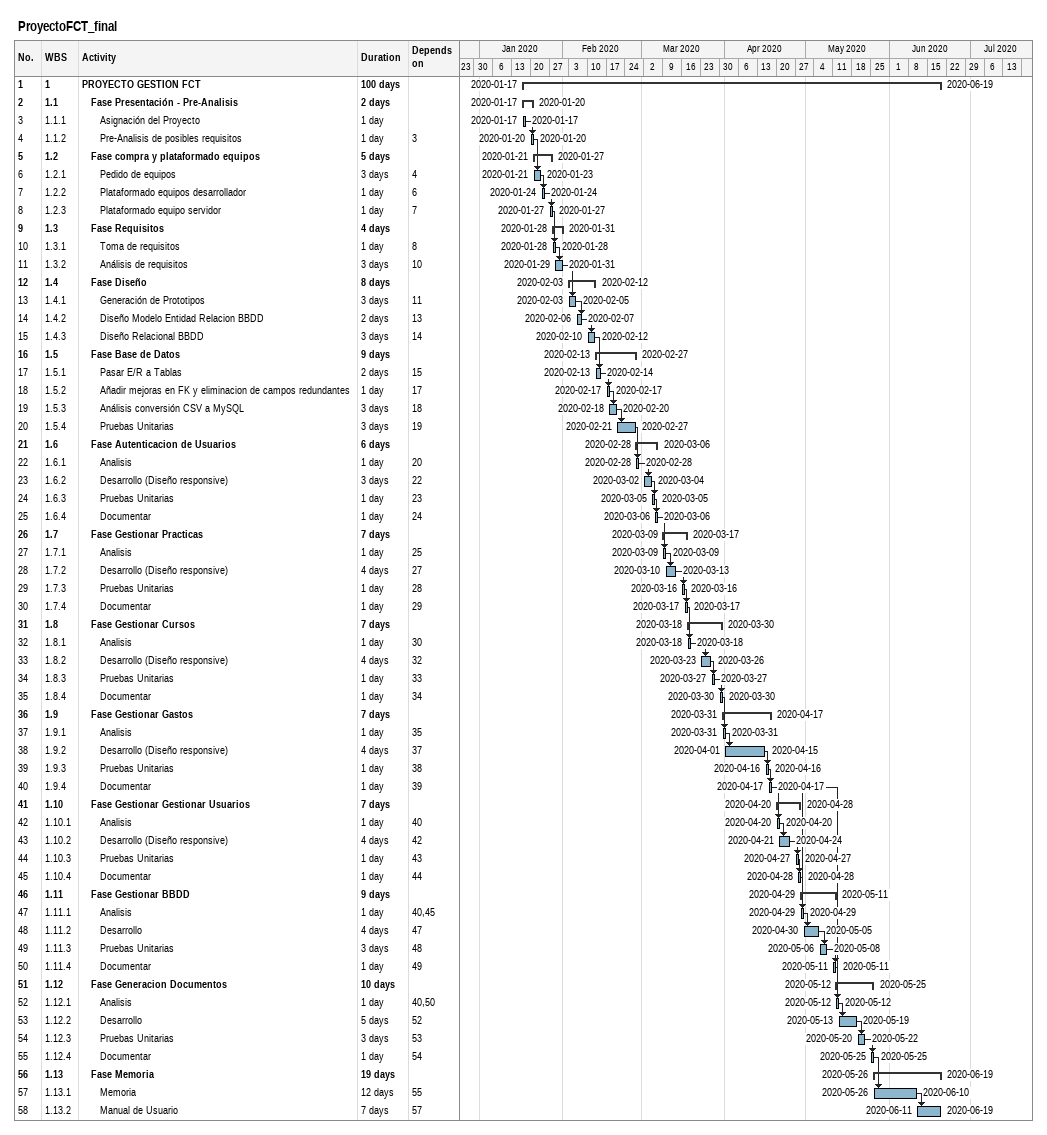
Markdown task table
ProyectoFCT_final

| ID | WBS | Task | Duration | Start | Finish | Predecessors |
|---|---|---|---|---|---|---|
| 1 | 1 | **PROYECTO GESTION FCT** | 100d | 2020-01-17 | 2020-06-19 |  |
| 2 | 1.1 | **Fase Presentación - Pre-Analisis** | 2d | 2020-01-17 | 2020-01-20 |  |
| 3 | 1.1.1 | Asignación del Proyecto | 1d | 2020-01-17 | 2020-01-17 |  |
| 4 | 1.1.2 | Pre-Analisis de posibles requisitos | 1d | 2020-01-20 | 2020-01-20 | 3 |
| 5 | 1.2 | **Fase compra y plataformado equipos** | 5d | 2020-01-21 | 2020-01-27 |  |
| 6 | 1.2.1 | Pedido de equipos | 3d | 2020-01-21 | 2020-01-23 | 4 |
| 7 | 1.2.2 | Plataformado equipos desarrollador | 1d | 2020-01-24 | 2020-01-24 | 6 |
| 8 | 1.2.3 | Plataformado equipo servidor | 1d | 2020-01-27 | 2020-01-27 | 7 |
| 9 | 1.3 | **Fase Requisitos** | 4d | 2020-01-28 | 2020-01-31 |  |
| 10 | 1.3.1 | Toma de requisitos | 1d | 2020-01-28 | 2020-01-28 | 8 |
| 11 | 1.3.2 | Análisis de requisitos | 3d | 2020-01-29 | 2020-01-31 | 10 |
| 12 | 1.4 | **Fase Diseño** | 8d | 2020-02-03 | 2020-02-12 |  |
| 13 | 1.4.1 | Generación de Prototipos | 3d | 2020-02-03 | 2020-02-05 | 11 |
| 14 | 1.4.2 | Diseño Modelo Entidad Relacion BBDD | 2d | 2020-02-06 | 2020-02-07 | 13 |
| 15 | 1.4.3 | Diseño Relacional BBDD | 3d | 2020-02-10 | 2020-02-12 | 14 |
| 16 | 1.5 | **Fase Base de Datos** | 9d | 2020-02-13 | 2020-02-27 |  |
| 17 | 1.5.1 | Pasar E/R a Tablas | 2d | 2020-02-13 | 2020-02-14 | 15 |
| 18 | 1.5.2 | Añadir mejoras en FK y eliminacion de campos redundantes | 1d | 2020-02-17 | 2020-02-17 | 17 |
| 19 | 1.5.3 | Análisis conversión CSV a MySQL | 3d | 2020-02-18 | 2020-02-20 | 18 |
| 20 | 1.5.4 | Pruebas Unitarias | 3d | 2020-02-21 | 2020-02-27 | 19 |
| 21 | 1.6 | **Fase Autenticacion de Usuarios** | 6d | 2020-02-28 | 2020-03-06 |  |
| 22 | 1.6.1 | Analisis | 1d | 2020-02-28 | 2020-02-28 | 20 |
| 23 | 1.6.2 | Desarrollo (Diseño responsive) | 3d | 2020-03-02 | 2020-03-04 | 22 |
| 24 | 1.6.3 | Pruebas Unitarias | 1d | 2020-03-05 | 2020-03-05 | 23 |
| 25 | 1.6.4 | Documentar | 1d | 2020-03-06 | 2020-03-06 | 24 |
| 26 | 1.7 | **Fase Gestionar Practicas** | 7d | 2020-03-09 | 2020-03-17 |  |
| 27 | 1.7.1 | Analisis | 1d | 2020-03-09 | 2020-03-09 | 25 |
| 28 | 1.7.2 | Desarrollo (Diseño responsive) | 4d | 2020-03-10 | 2020-03-13 | 27 |
| 29 | 1.7.3 | Pruebas Unitarias | 1d | 2020-03-16 | 2020-03-16 | 28 |
| 30 | 1.7.4 | Documentar | 1d | 2020-03-17 | 2020-03-17 | 29 |
| 31 | 1.8 | **Fase Gestionar Cursos** | 7d | 2020-03-18 | 2020-03-30 |  |
| 32 | 1.8.1 | Analisis | 1d | 2020-03-18 | 2020-03-18 | 30 |
| 33 | 1.8.2 | Desarrollo (Diseño responsive) | 4d | 2020-03-23 | 2020-03-26 | 32 |
| 34 | 1.8.3 | Pruebas Unitarias | 1d | 2020-03-27 | 2020-03-27 | 33 |
| 35 | 1.8.4 | Documentar | 1d | 2020-03-30 | 2020-03-30 | 34 |
| 36 | 1.9 | **Fase Gestionar Gastos** | 7d | 2020-03-31 | 2020-04-17 |  |
| 37 | 1.9.1 | Analisis | 1d | 2020-03-31 | 2020-03-31 | 35 |
| 38 | 1.9.2 | Desarrollo (Diseño responsive) | 4d | 2020-04-01 | 2020-04-15 | 37 |
| 39 | 1.9.3 | Pruebas Unitarias | 1d | 2020-04-16 | 2020-04-16 | 38 |
| 40 | 1.9.4 | Documentar | 1d | 2020-04-17 | 2020-04-17 | 39 |
| 41 | 1.10 | **Fase Gestionar Gestionar Usuarios** | 7d | 2020-04-20 | 2020-04-28 |  |
| 42 | 1.10.1 | Analisis | 1d | 2020-04-20 | 2020-04-20 | 40 |
| 43 | 1.10.2 | Desarrollo (Diseño responsive) | 4d | 2020-04-21 | 2020-04-24 | 42 |
| 44 | 1.10.3 | Pruebas Unitarias | 1d | 2020-04-27 | 2020-04-27 | 43 |
| 45 | 1.10.4 | Documentar | 1d | 2020-04-28 | 2020-04-28 | 44 |
| 46 | 1.11 | **Fase Gestionar BBDD** | 9d | 2020-04-29 | 2020-05-11 |  |
| 47 | 1.11.1 | Analisis | 1d | 2020-04-29 | 2020-04-29 | 40, 45 |
| 48 | 1.11.2 | Desarrollo | 4d | 2020-04-30 | 2020-05-05 | 47 |
| 49 | 1.11.3 | Pruebas Unitarias | 3d | 2020-05-06 | 2020-05-08 | 48 |
| 50 | 1.11.4 | Documentar | 1d | 2020-05-11 | 2020-05-11 | 49 |
| 51 | 1.12 | **Fase Generacion Documentos** | 10d | 2020-05-12 | 2020-05-25 |  |
| 52 | 1.12.1 | Analisis | 1d | 2020-05-12 | 2020-05-12 | 40, 50 |
| 53 | 1.12.2 | Desarrollo | 5d | 2020-05-13 | 2020-05-19 | 52 |
| 54 | 1.12.3 | Pruebas Unitarias | 3d | 2020-05-20 | 2020-05-22 | 53 |
| 55 | 1.12.4 | Documentar | 1d | 2020-05-25 | 2020-05-25 | 54 |
| 56 | 1.13 | **Fase Memoria** | 19d | 2020-05-26 | 2020-06-19 |  |
| 57 | 1.13.1 | Memoria | 12d | 2020-05-26 | 2020-06-10 | 55 |
| 58 | 1.13.2 | Manual de Usuario | 7d | 2020-06-11 | 2020-06-19 | 57 |
